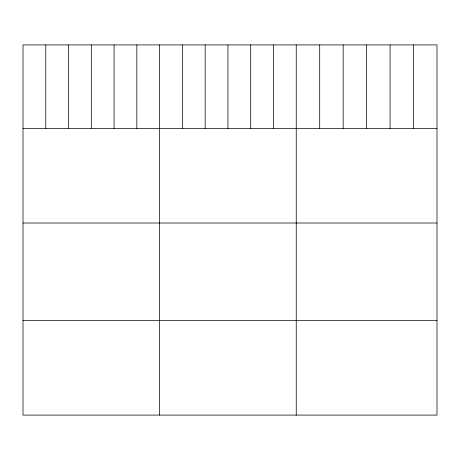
<?xml version="1.0" encoding="UTF-8"?>
<svg xmlns="http://www.w3.org/2000/svg" width="460" height="460" viewBox="0 0 460 460"><rect width="100%" height="100%" fill="white"/><g stroke="black" fill="none" stroke-linecap="round" stroke-linejoin="round"><path stroke-width="0.69" d="M437 128.409L437 415.092L23 415.092L23 44.907L437 44.907L437 128.409L23 128.409M23 223.014L437 223.014M23 320.488L437 320.488M413.54 44.907L413.54 128.409M390.08 44.907L390.08 128.409M366.62 44.907L366.62 128.409M343.16 44.907L343.16 128.409M319.7 44.907L319.7 128.409M296.24 44.907L296.24 415.092M273.47 44.907L273.47 128.409M250.7 44.907L250.7 128.409M227.93 44.907L227.93 128.409M205.16 44.907L205.16 128.409M182.39 44.907L182.39 128.409M159.62 44.907L159.62 415.092M136.85 44.907L136.85 128.409M114.08 44.907L114.08 128.409M91.31 44.907L91.31 128.409M68.54 44.907L68.54 128.409M45.77 44.907L45.77 128.409"/></g></svg>
